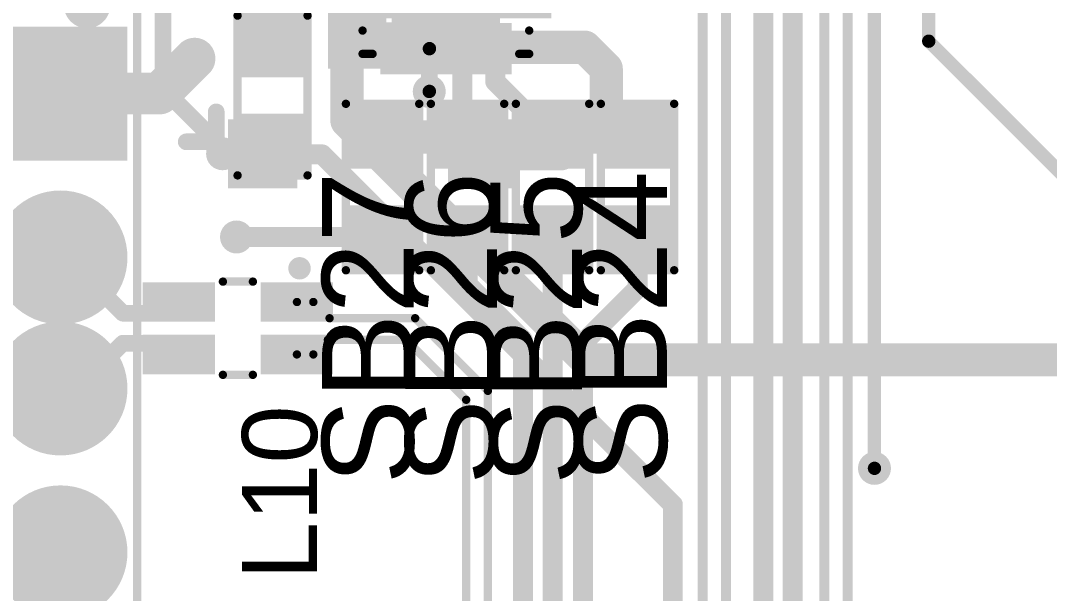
# Model space of a CAD drawing. Header units: millimetres. Extents: x -0.39 to 4.37, y -0.38 to 3.54.
# Drawn here: x 0.377 to 0.994, y 2.693 to 3.037 of the extents above; entities that cross this region are included whole.
import ezdxf

# ---------------------------------------------------------------- set-up
doc = ezdxf.new("R2010")
doc.units = ezdxf.units.MM
doc.header["$MEASUREMENT"] = 0
for name, color, linetype in [('BottomLayer', 5, 'Continuous'), ('BottomPaste', 16, 'Continuous'), ('BottomSolder', 6, 'Continuous'), ('MultiLayer', 9, 'Continuous'), ('PadHoleLayer', 156, 'Continuous'), ('TopLayer', 1, 'Continuous'), ('TopOverlay', 2, 'Continuous'), ('TopPaste', 8, 'Continuous'), ('TopSolder', 216, 'Continuous'), ('ViaHoleLayer', 16, 'Continuous')]:
    doc.layers.add(name, color=color, linetype=linetype)
doc.styles.add('Arial', font='', dxfattribs={"height": 0.2})
doc.styles.get('Arial').set_extended_font_data('Arial')

# ---------------------------------------------------------------- blocks, each defined once
blk = doc.blocks.new('14_MLP__2_5_2_5__83')
at = {"layer": 'TopLayer'}
for points in [[(-0.03543, 0.03642), (-0.03543, 0.05925), (-0.02362, 0.05925), (-0.02362, 0.03642)], [(-0.01575, 0.03642), (-0.01575, 0.05925), (-0.00394, 0.05925), (-0.00394, 0.03642)], [(0.00394, 0.03642), (0.00394, 0.05925), (0.01575, 0.05925), (0.01575, 0.03642)], [(0.02362, 0.03642), (0.02362, 0.05925), (0.03543, 0.05925), (0.03543, 0.03642)], [(-0.05925, 0.02559), (-0.03642, 0.02559), (-0.03642, 0.01378), (-0.05925, 0.01378)], [(0.02854, -0.02854), (-0.02854, -0.02854), (-0.02854, 0.02854), (0.02854, 0.02854)], [(0.03642, 0.02559), (0.05925, 0.02559), (0.05925, 0.01378), (0.03642, 0.01378)], [(-0.05925, 0.00591), (-0.03642, 0.00591), (-0.03642, -0.00591), (-0.05925, -0.00591)], [(0.03642, 0.00591), (0.05925, 0.00591), (0.05925, -0.00591), (0.03642, -0.00591)], [(-0.05925, -0.01378), (-0.03642, -0.01378), (-0.03642, -0.02559), (-0.05925, -0.02559)], [(0.03642, -0.01378), (0.05925, -0.01378), (0.05925, -0.02559), (0.03642, -0.02559)], [(-0.02362, -0.03642), (-0.02362, -0.05925), (-0.03543, -0.05925), (-0.03543, -0.03642)], [(-0.00394, -0.03642), (-0.00394, -0.05925), (-0.01575, -0.05925), (-0.01575, -0.03642)], [(0.01575, -0.03642), (0.01575, -0.05925), (0.00394, -0.05925), (0.00394, -0.03642)], [(0.03543, -0.03642), (0.03543, -0.05925), (0.02362, -0.05925), (0.02362, -0.03642)]]:
    blk.add_hatch(color=1, dxfattribs=at).paths.add_polyline_path(points)
at = {"layer": 'TopPaste'}
for points in [[(-0.03543, 0.03642), (-0.03543, 0.05925), (-0.02362, 0.05925), (-0.02362, 0.03642)], [(-0.01575, 0.03642), (-0.01575, 0.05925), (-0.00394, 0.05925), (-0.00394, 0.03642)], [(0.00394, 0.03642), (0.00394, 0.05925), (0.01575, 0.05925), (0.01575, 0.03642)], [(0.02362, 0.03642), (0.02362, 0.05925), (0.03543, 0.05925), (0.03543, 0.03642)], [(-0.05925, 0.02559), (-0.03642, 0.02559), (-0.03642, 0.01378), (-0.05925, 0.01378)], [(0.02854, -0.02854), (-0.02854, -0.02854), (-0.02854, 0.02854), (0.02854, 0.02854)], [(0.03642, 0.02559), (0.05925, 0.02559), (0.05925, 0.01378), (0.03642, 0.01378)], [(-0.05925, 0.00591), (-0.03642, 0.00591), (-0.03642, -0.00591), (-0.05925, -0.00591)], [(0.03642, 0.00591), (0.05925, 0.00591), (0.05925, -0.00591), (0.03642, -0.00591)], [(-0.05925, -0.01378), (-0.03642, -0.01378), (-0.03642, -0.02559), (-0.05925, -0.02559)], [(0.03642, -0.01378), (0.05925, -0.01378), (0.05925, -0.02559), (0.03642, -0.02559)], [(-0.02362, -0.03642), (-0.02362, -0.05925), (-0.03543, -0.05925), (-0.03543, -0.03642)], [(-0.00394, -0.03642), (-0.00394, -0.05925), (-0.01575, -0.05925), (-0.01575, -0.03642)], [(0.01575, -0.03642), (0.01575, -0.05925), (0.00394, -0.05925), (0.00394, -0.03642)], [(0.03543, -0.03642), (0.03543, -0.05925), (0.02362, -0.05925), (0.02362, -0.03642)]]:
    blk.add_hatch(color=8, dxfattribs=at).paths.add_polyline_path(points)
at = {"layer": 'TopSolder'}
for points in [[(-0.03943, 0.03242), (-0.03943, 0.06325), (-0.01962, 0.06325), (-0.01962, 0.03242)], [(-0.01975, 0.03242), (-0.01975, 0.06325), (0.00006, 0.06325), (0.00006, 0.03242)], [(-0.00006, 0.03242), (-0.00006, 0.06325), (0.01975, 0.06325), (0.01975, 0.03242)], [(0.01962, 0.03242), (0.01962, 0.06325), (0.03943, 0.06325), (0.03943, 0.03242)], [(0.03254, -0.03254), (-0.03254, -0.03254), (-0.03254, 0.03254), (0.03254, 0.03254)], [(-0.06325, 0.02959), (-0.03242, 0.02959), (-0.03242, 0.00978), (-0.06325, 0.00978)], [(0.03242, 0.02959), (0.06325, 0.02959), (0.06325, 0.00978), (0.03242, 0.00978)], [(-0.06325, 0.00991), (-0.03242, 0.00991), (-0.03242, -0.00991), (-0.06325, -0.00991)], [(0.03242, 0.00991), (0.06325, 0.00991), (0.06325, -0.00991), (0.03242, -0.00991)], [(-0.06325, -0.00978), (-0.03242, -0.00978), (-0.03242, -0.02959), (-0.06325, -0.02959)], [(0.03242, -0.00978), (0.06325, -0.00978), (0.06325, -0.02959), (0.03242, -0.02959)], [(-0.01962, -0.03242), (-0.01962, -0.06325), (-0.03943, -0.06325), (-0.03943, -0.03242)], [(0.00006, -0.03242), (0.00006, -0.06325), (-0.01975, -0.06325), (-0.01975, -0.03242)], [(0.01975, -0.03242), (0.01975, -0.06325), (-0.00006, -0.06325), (-0.00006, -0.03242)], [(0.03943, -0.03242), (0.03943, -0.06325), (0.01962, -0.06325), (0.01962, -0.03242)]]:
    blk.add_hatch(color=216, dxfattribs=at).paths.add_polyline_path(points)
at = {"layer": 'TopOverlay', "const_width": 0.005}
for points in [[(-0.05, 0.037), (-0.05, 0.051)], [(-0.05, 0.051), (-0.044, 0.051)], [(0.044, 0.051), (0.05, 0.051)], [(0.05, 0.037), (0.05, 0.051)], [(-0.05, -0.051), (-0.05, -0.037)], [(0.05, -0.051), (0.05, -0.037)], [(-0.05, -0.051), (-0.044, -0.051)], [(0.044, -0.051), (0.05, -0.051)]]:
    blk.add_lwpolyline(points, dxfattribs=at)
at = {"layer": 'TopOverlay'}
for points, const_width in [([(-0.05125, 0.051, 1), (-0.04875, 0.051, 1)], 0.0025), ([(-0.05125, 0.051, 1), (-0.04875, 0.051, 1)], 0.0025), ([(-0.04525, 0.051, 1), (-0.04275, 0.051, 1)], 0.0025), ([(0.04275, 0.051, 1), (0.04525, 0.051, 1)], 0.0025), ([(0.04875, 0.051, 1), (0.05125, 0.051, 1)], 0.0025), ([(0.04875, 0.051, 1), (0.05125, 0.051, 1)], 0.0025), ([(-0.05125, 0.037, 1), (-0.04875, 0.037, 1)], 0.0025), ([(0.04875, 0.037, 1), (0.05125, 0.037, 1)], 0.0025), ([(-0.066, 0.021, 1), (-0.068, 0.021, 1)], 0.01), ([(-0.0705, 0.021, 1), (-0.0655, 0.021, 1)], 0.005), ([(-0.0685, 0.021, 1), (-0.0635, 0.021, 1)], 0.005), ([(-0.05125, -0.037, 1), (-0.04875, -0.037, 1)], 0.0025), ([(0.04875, -0.037, 1), (0.05125, -0.037, 1)], 0.0025), ([(-0.05125, -0.051, 1), (-0.04875, -0.051, 1)], 0.0025), ([(-0.05125, -0.051, 1), (-0.04875, -0.051, 1)], 0.0025), ([(-0.04525, -0.051, 1), (-0.04275, -0.051, 1)], 0.0025), ([(0.04275, -0.051, 1), (0.04525, -0.051, 1)], 0.0025), ([(0.04875, -0.051, 1), (0.05125, -0.051, 1)], 0.0025), ([(0.04875, -0.051, 1), (0.05125, -0.051, 1)], 0.0025)]:
    blk.add_lwpolyline(points, format="xyb", close=True, dxfattribs=dict(at, const_width=const_width))
blk = doc.blocks.new('S______B______103')
at = {"layer": 'TopLayer'}
for points in [[(-0.045, -0.0175), (-0.045, 0.0175), (-0.015, 0.0175), (-0.015, -0.0175)], [(0.015, -0.0175), (0.015, 0.0175), (0.045, 0.0175), (0.045, -0.0175)]]:
    blk.add_hatch(color=1, dxfattribs=at).paths.add_polyline_path(points)
at = {"layer": 'TopPaste'}
for points in [[(-0.045, -0.0175), (-0.045, 0.0175), (-0.015, 0.0175), (-0.015, -0.0175)], [(0.015, -0.0175), (0.015, 0.0175), (0.045, 0.0175), (0.045, -0.0175)]]:
    blk.add_hatch(color=8, dxfattribs=at).paths.add_polyline_path(points)
at = {"layer": 'TopSolder'}
for points in [[(-0.049, -0.0215), (-0.049, 0.0215), (-0.011, 0.0215), (-0.011, -0.0215)], [(0.011, -0.0215), (0.011, 0.0215), (0.049, 0.0215), (0.049, -0.0215)]]:
    blk.add_hatch(color=216, dxfattribs=at).paths.add_polyline_path(points)
at = {"layer": 'TopOverlay', "const_width": 0.005}
for points in [[(-0.05, -0.022), (-0.05, 0.022)], [(0.05, 0.022), (-0.05, 0.022)], [(0.05, -0.022), (0.05, 0.022)], [(0.05, -0.022), (-0.05, -0.022)]]:
    blk.add_lwpolyline(points, dxfattribs=at)
at = {"layer": 'TopOverlay', "const_width": 0.0025}
for points in [[(-0.05125, 0.022, 1), (-0.04875, 0.022, 1)], [(-0.05125, 0.022, 1), (-0.04875, 0.022, 1)], [(0.04875, 0.022, 1), (0.05125, 0.022, 1)], [(0.04875, 0.022, 1), (0.05125, 0.022, 1)], [(-0.05125, -0.022, 1), (-0.04875, -0.022, 1)], [(-0.05125, -0.022, 1), (-0.04875, -0.022, 1)], [(0.04875, -0.022, 1), (0.05125, -0.022, 1)], [(0.04875, -0.022, 1), (0.05125, -0.022, 1)]]:
    blk.add_lwpolyline(points, format="xyb", close=True, dxfattribs=at)
blk = doc.blocks.new('S______B______104')
at = {"layer": 'TopLayer'}
for points in [[(-0.045, -0.0175), (-0.045, 0.0175), (-0.015, 0.0175), (-0.015, -0.0175)], [(0.015, -0.0175), (0.015, 0.0175), (0.045, 0.0175), (0.045, -0.0175)]]:
    blk.add_hatch(color=1, dxfattribs=at).paths.add_polyline_path(points)
at = {"layer": 'TopPaste'}
for points in [[(-0.045, -0.0175), (-0.045, 0.0175), (-0.015, 0.0175), (-0.015, -0.0175)], [(0.015, -0.0175), (0.015, 0.0175), (0.045, 0.0175), (0.045, -0.0175)]]:
    blk.add_hatch(color=8, dxfattribs=at).paths.add_polyline_path(points)
at = {"layer": 'TopSolder'}
for points in [[(-0.049, -0.0215), (-0.049, 0.0215), (-0.011, 0.0215), (-0.011, -0.0215)], [(0.011, -0.0215), (0.011, 0.0215), (0.049, 0.0215), (0.049, -0.0215)]]:
    blk.add_hatch(color=216, dxfattribs=at).paths.add_polyline_path(points)
at = {"layer": 'TopOverlay', "const_width": 0.005}
for points in [[(-0.05, -0.022), (-0.05, 0.022)], [(0.05, 0.022), (-0.05, 0.022)], [(0.05, -0.022), (0.05, 0.022)], [(0.05, -0.022), (-0.05, -0.022)]]:
    blk.add_lwpolyline(points, dxfattribs=at)
at = {"layer": 'TopOverlay', "const_width": 0.0025}
for points in [[(-0.05125, 0.022, 1), (-0.04875, 0.022, 1)], [(-0.05125, 0.022, 1), (-0.04875, 0.022, 1)], [(0.04875, 0.022, 1), (0.05125, 0.022, 1)], [(0.04875, 0.022, 1), (0.05125, 0.022, 1)], [(-0.05125, -0.022, 1), (-0.04875, -0.022, 1)], [(-0.05125, -0.022, 1), (-0.04875, -0.022, 1)], [(0.04875, -0.022, 1), (0.05125, -0.022, 1)], [(0.04875, -0.022, 1), (0.05125, -0.022, 1)]]:
    blk.add_lwpolyline(points, format="xyb", close=True, dxfattribs=at)
blk = doc.blocks.new('S______B______105')
at = {"layer": 'TopLayer'}
for points in [[(-0.045, -0.0175), (-0.045, 0.0175), (-0.015, 0.0175), (-0.015, -0.0175)], [(0.015, -0.0175), (0.015, 0.0175), (0.045, 0.0175), (0.045, -0.0175)]]:
    blk.add_hatch(color=1, dxfattribs=at).paths.add_polyline_path(points)
at = {"layer": 'TopPaste'}
for points in [[(-0.045, -0.0175), (-0.045, 0.0175), (-0.015, 0.0175), (-0.015, -0.0175)], [(0.015, -0.0175), (0.015, 0.0175), (0.045, 0.0175), (0.045, -0.0175)]]:
    blk.add_hatch(color=8, dxfattribs=at).paths.add_polyline_path(points)
at = {"layer": 'TopSolder'}
for points in [[(-0.049, -0.0215), (-0.049, 0.0215), (-0.011, 0.0215), (-0.011, -0.0215)], [(0.011, -0.0215), (0.011, 0.0215), (0.049, 0.0215), (0.049, -0.0215)]]:
    blk.add_hatch(color=216, dxfattribs=at).paths.add_polyline_path(points)
at = {"layer": 'TopOverlay', "const_width": 0.005}
for points in [[(-0.05, -0.022), (-0.05, 0.022)], [(0.05, 0.022), (-0.05, 0.022)], [(0.05, -0.022), (0.05, 0.022)], [(0.05, -0.022), (-0.05, -0.022)]]:
    blk.add_lwpolyline(points, dxfattribs=at)
at = {"layer": 'TopOverlay', "const_width": 0.0025}
for points in [[(-0.05125, 0.022, 1), (-0.04875, 0.022, 1)], [(-0.05125, 0.022, 1), (-0.04875, 0.022, 1)], [(0.04875, 0.022, 1), (0.05125, 0.022, 1)], [(0.04875, 0.022, 1), (0.05125, 0.022, 1)], [(-0.05125, -0.022, 1), (-0.04875, -0.022, 1)], [(-0.05125, -0.022, 1), (-0.04875, -0.022, 1)], [(0.04875, -0.022, 1), (0.05125, -0.022, 1)], [(0.04875, -0.022, 1), (0.05125, -0.022, 1)]]:
    blk.add_lwpolyline(points, format="xyb", close=True, dxfattribs=at)
blk = doc.blocks.new('RES0603_120')
at = {"layer": 'TopLayer'}
for points in [[(-0.015, 0.0175), (-0.015, -0.0175), (-0.045, -0.0175), (-0.045, 0.0175)], [(0.045, 0.0175), (0.045, -0.0175), (0.015, -0.0175), (0.015, 0.0175)]]:
    blk.add_hatch(color=1, dxfattribs=at).paths.add_polyline_path(points)
at = {"layer": 'TopPaste'}
for points in [[(-0.015, 0.0175), (-0.015, -0.0175), (-0.045, -0.0175), (-0.045, 0.0175)], [(0.045, 0.0175), (0.045, -0.0175), (0.015, -0.0175), (0.015, 0.0175)]]:
    blk.add_hatch(color=8, dxfattribs=at).paths.add_polyline_path(points)
at = {"layer": 'TopSolder'}
for points in [[(-0.011, 0.0215), (-0.011, -0.0215), (-0.049, -0.0215), (-0.049, 0.0215)], [(0.049, 0.0215), (0.049, -0.0215), (0.011, -0.0215), (0.011, 0.0215)]]:
    blk.add_hatch(color=216, dxfattribs=at).paths.add_polyline_path(points)
at = {"layer": 'TopOverlay', "const_width": 0.005}
for points in [[(-0.048, -0.021), (-0.048, 0.021)], [(0.048, 0.021), (-0.048, 0.021)], [(0.048, -0.021), (0.048, 0.021)], [(0.048, -0.021), (-0.048, -0.021)]]:
    blk.add_lwpolyline(points, dxfattribs=at)
at = {"layer": 'TopOverlay', "const_width": 0.0025}
for points in [[(-0.04925, 0.021, 1), (-0.04675, 0.021, 1)], [(-0.04925, 0.021, 1), (-0.04675, 0.021, 1)], [(0.04675, 0.021, 1), (0.04925, 0.021, 1)], [(0.04675, 0.021, 1), (0.04925, 0.021, 1)], [(-0.04925, -0.021, 1), (-0.04675, -0.021, 1)], [(-0.04925, -0.021, 1), (-0.04675, -0.021, 1)], [(0.04675, -0.021, 1), (0.04925, -0.021, 1)], [(0.04675, -0.021, 1), (0.04925, -0.021, 1)]]:
    blk.add_lwpolyline(points, format="xyb", close=True, dxfattribs=at)
blk = doc.blocks.new('SOD_123_B_247')
at = {"layer": 'BottomLayer'}
for points in [[(-0.08268, 0.01673), (-0.04921, 0.01673), (-0.04921, -0.01673), (-0.08268, -0.01673)], [(0.04921, 0.01673), (0.08268, 0.01673), (0.08268, -0.01673), (0.04921, -0.01673)]]:
    blk.add_hatch(color=5, dxfattribs=at).paths.add_polyline_path(points)
at = {"layer": 'BottomPaste'}
for points in [[(-0.08268, 0.01673), (-0.04921, 0.01673), (-0.04921, -0.01673), (-0.08268, -0.01673)], [(0.04921, 0.01673), (0.08268, 0.01673), (0.08268, -0.01673), (0.04921, -0.01673)]]:
    blk.add_hatch(color=16, dxfattribs=at).paths.add_polyline_path(points)
at = {"layer": 'BottomSolder'}
for points in [[(-0.08668, 0.02073), (-0.04521, 0.02073), (-0.04521, -0.02073), (-0.08668, -0.02073)], [(0.04521, 0.02073), (0.08668, 0.02073), (0.08668, -0.02073), (0.04521, -0.02073)]]:
    blk.add_hatch(color=6, dxfattribs=at).paths.add_polyline_path(points)
blk = doc.blocks.new('61400416021_322')
at = {"layer": 'BottomLayer'}
blk.add_hatch(color=5, dxfattribs=at).paths.add_polyline_path([(-0.17402, 0.03622), (-0.10157, 0.03622), (-0.10157, -0.03622), (-0.17402, -0.03622)])
h = blk.add_hatch(color=5, dxfattribs=at)
edge = h.paths.add_edge_path()
edge.add_arc((-0.03937, 0), 0.03622, 0, 360)
h = blk.add_hatch(color=5, dxfattribs=at)
edge = h.paths.add_edge_path()
edge.add_arc((0.03937, 0), 0.03622, 0, 360)
h = blk.add_hatch(color=5, dxfattribs=at)
edge = h.paths.add_edge_path()
edge.add_arc((0.1378, 0), 0.03622, 0, 360)
h = blk.add_hatch(color=5, dxfattribs=at)
edge = h.paths.add_edge_path()
edge.add_arc((-0.25866, -0.10669), 0.09055, 0, 360)
h = blk.add_hatch(color=5, dxfattribs=at)
edge = h.paths.add_edge_path()
edge.add_arc((0.25866, -0.10669), 0.09055, 0, 360)
at = {"layer": 'BottomSolder'}
blk.add_hatch(color=6, dxfattribs=at).paths.add_polyline_path([(-0.17802, 0.04022), (-0.09757, 0.04022), (-0.09757, -0.04022), (-0.17802, -0.04022)])
h = blk.add_hatch(color=6, dxfattribs=at)
edge = h.paths.add_edge_path()
edge.add_arc((-0.03937, 0), 0.04022, 0, 360)
h = blk.add_hatch(color=6, dxfattribs=at)
edge = h.paths.add_edge_path()
edge.add_arc((0.03937, 0), 0.04022, 0, 360)
h = blk.add_hatch(color=6, dxfattribs=at)
edge = h.paths.add_edge_path()
edge.add_arc((0.1378, 0), 0.04022, 0, 360)
h = blk.add_hatch(color=6, dxfattribs=at)
edge = h.paths.add_edge_path()
edge.add_arc((-0.25866, -0.10669), 0.09455, 0, 360)
h = blk.add_hatch(color=6, dxfattribs=at)
edge = h.paths.add_edge_path()
edge.add_arc((0.25866, -0.10669), 0.09455, 0, 360)
at = {"layer": 'MultiLayer'}
blk.add_hatch(color=9, dxfattribs=at).paths.add_polyline_path([(-0.17402, 0.03622), (-0.10157, 0.03622), (-0.10157, -0.03622), (-0.17402, -0.03622)])
h = blk.add_hatch(color=9, dxfattribs=at)
edge = h.paths.add_edge_path()
edge.add_arc((-0.03937, 0), 0.03622, 0, 360)
h = blk.add_hatch(color=9, dxfattribs=at)
edge = h.paths.add_edge_path()
edge.add_arc((0.03937, 0), 0.03622, 0, 360)
h = blk.add_hatch(color=9, dxfattribs=at)
edge = h.paths.add_edge_path()
edge.add_arc((0.1378, 0), 0.03622, 0, 360)
h = blk.add_hatch(color=9, dxfattribs=at)
edge = h.paths.add_edge_path()
edge.add_arc((-0.25866, -0.10669), 0.09055, 0, 360)
h = blk.add_hatch(color=9, dxfattribs=at)
edge = h.paths.add_edge_path()
edge.add_arc((0.25866, -0.10669), 0.09055, 0, 360)
at = {"layer": 'PadHoleLayer'}
h = blk.add_hatch(color=156, dxfattribs=at)
edge = h.paths.add_edge_path()
edge.add_arc((-0.1378, 0), 0.01811, 0, 360)
h = blk.add_hatch(color=156, dxfattribs=at)
edge = h.paths.add_edge_path()
edge.add_arc((-0.03937, 0), 0.01811, 0, 360)
h = blk.add_hatch(color=156, dxfattribs=at)
edge = h.paths.add_edge_path()
edge.add_arc((0.03937, 0), 0.01811, 0, 360)
h = blk.add_hatch(color=156, dxfattribs=at)
edge = h.paths.add_edge_path()
edge.add_arc((0.1378, 0), 0.01811, 0, 360)
h = blk.add_hatch(color=156, dxfattribs=at)
edge = h.paths.add_edge_path()
edge.add_arc((-0.25866, -0.10669), 0.04528, 0, 360)
h = blk.add_hatch(color=156, dxfattribs=at)
edge = h.paths.add_edge_path()
edge.add_arc((0.25866, -0.10669), 0.04528, 0, 360)
at = {"layer": 'TopLayer'}
blk.add_hatch(color=1, dxfattribs=at).paths.add_polyline_path([(-0.17402, 0.03622), (-0.10157, 0.03622), (-0.10157, -0.03622), (-0.17402, -0.03622)])
h = blk.add_hatch(color=1, dxfattribs=at)
edge = h.paths.add_edge_path()
edge.add_arc((-0.03937, 0), 0.03622, 0, 360)
h = blk.add_hatch(color=1, dxfattribs=at)
edge = h.paths.add_edge_path()
edge.add_arc((0.03937, 0), 0.03622, 0, 360)
h = blk.add_hatch(color=1, dxfattribs=at)
edge = h.paths.add_edge_path()
edge.add_arc((0.1378, 0), 0.03622, 0, 360)
h = blk.add_hatch(color=1, dxfattribs=at)
edge = h.paths.add_edge_path()
edge.add_arc((-0.25866, -0.10669), 0.09055, 0, 360)
h = blk.add_hatch(color=1, dxfattribs=at)
edge = h.paths.add_edge_path()
edge.add_arc((0.25866, -0.10669), 0.09055, 0, 360)
at = {"layer": 'TopOverlay'}
for points in [[(-0.16192, -0.48475), (-0.13892, -0.48475), (-0.13892, -0.476), (-0.16192, -0.476)], [(-0.15601, -0.48954), (-0.14401, -0.48954), (-0.14401, -0.48304), (-0.15601, -0.48304)]]:
    blk.add_hatch(color=2, dxfattribs=at).paths.add_polyline_path(points)
at = {"layer": 'TopSolder'}
blk.add_hatch(color=216, dxfattribs=at).paths.add_polyline_path([(-0.17802, 0.04022), (-0.09757, 0.04022), (-0.09757, -0.04022), (-0.17802, -0.04022)])
h = blk.add_hatch(color=216, dxfattribs=at)
edge = h.paths.add_edge_path()
edge.add_arc((-0.03937, 0), 0.04022, 0, 360)
h = blk.add_hatch(color=216, dxfattribs=at)
edge = h.paths.add_edge_path()
edge.add_arc((0.03937, 0), 0.04022, 0, 360)
h = blk.add_hatch(color=216, dxfattribs=at)
edge = h.paths.add_edge_path()
edge.add_arc((0.1378, 0), 0.04022, 0, 360)
h = blk.add_hatch(color=216, dxfattribs=at)
edge = h.paths.add_edge_path()
edge.add_arc((-0.25866, -0.10669), 0.09455, 0, 360)
h = blk.add_hatch(color=216, dxfattribs=at)
edge = h.paths.add_edge_path()
edge.add_arc((0.25866, -0.10669), 0.09455, 0, 360)
at = {"layer": 'TopOverlay', "const_width": 0.005}
for points in [[(0.257, 0.046), (-0.262, 0.046)], [(-0.262, -0.009), (-0.262, 0.046)], [(0.259, -0.009), (0.259, 0.046)], [(-0.259, -0.486), (-0.259, -0.203)], [(0.259, -0.486), (0.259, -0.203)], [(-0.15, -0.476), (-0.15, -0.429)], [(-0.1505, -0.4935), (-0.168, -0.476)], [(-0.15, -0.476), (-0.168, -0.476)], [(-0.1505, -0.4935), (-0.133, -0.476)], [(-0.133, -0.476), (-0.149, -0.476)], [(0.278, -0.508), (-0.278, -0.508)]]:
    blk.add_lwpolyline(points, dxfattribs=at)
at = {"layer": 'TopOverlay'}
for points, const_width in [([(-0.26325, 0.046, 1), (-0.26075, 0.046, 1)], 0.0025), ([(-0.26325, 0.046, 1), (-0.26075, 0.046, 1)], 0.0025), ([(0.25575, 0.046, 1), (0.25825, 0.046, 1)], 0.0025), ([(0.25775, 0.046, 1), (0.26025, 0.046, 1)], 0.0025), ([(-0.18206, 0.016, 1), (-0.19994, 0.016, 1)], 0.01), ([(-0.20244, 0.016, 1), (-0.19744, 0.016, 1)], 0.005), ([(-0.18456, 0.016, 1), (-0.17956, 0.016, 1)], 0.005), ([(-0.26325, -0.009, 1), (-0.26075, -0.009, 1)], 0.0025), ([(0.25775, -0.009, 1), (0.26025, -0.009, 1)], 0.0025), ([(-0.26025, -0.203, 1), (-0.25775, -0.203, 1)], 0.0025), ([(0.25775, -0.203, 1), (0.26025, -0.203, 1)], 0.0025), ([(-0.15125, -0.429, 1), (-0.14875, -0.429, 1)], 0.0025), ([(-0.16925, -0.476, 1), (-0.16675, -0.476, 1)], 0.0025), ([(-0.16925, -0.476, 1), (-0.16675, -0.476, 1)], 0.0025), ([(-0.15125, -0.476, 1), (-0.14875, -0.476, 1)], 0.0025), ([(-0.15125, -0.476, 1), (-0.14875, -0.476, 1)], 0.0025), ([(-0.15025, -0.476, 1), (-0.14775, -0.476, 1)], 0.0025), ([(-0.13425, -0.476, 1), (-0.13175, -0.476, 1)], 0.0025), ([(-0.13425, -0.476, 1), (-0.13175, -0.476, 1)], 0.0025), ([(-0.26025, -0.486, 1), (-0.25775, -0.486, 1)], 0.0025), ([(-0.26025, -0.486, 1), (-0.25775, -0.486, 1)], 0.0025), ([(0.25775, -0.486, 1), (0.26025, -0.486, 1)], 0.0025), ([(0.25775, -0.486, 1), (0.26025, -0.486, 1)], 0.0025), ([(-0.15175, -0.4935, 1), (-0.14925, -0.4935, 1)], 0.0025), ([(-0.15175, -0.4935, 1), (-0.14925, -0.4935, 1)], 0.0025), ([(-0.27925, -0.508, 1), (-0.27675, -0.508, 1)], 0.0025), ([(-0.27925, -0.508, 1), (-0.27675, -0.508, 1)], 0.0025), ([(0.27675, -0.508, 1), (0.27925, -0.508, 1)], 0.0025), ([(0.27675, -0.508, 1), (0.27925, -0.508, 1)], 0.0025)]:
    blk.add_lwpolyline(points, format="xyb", close=True, dxfattribs=dict(at, const_width=const_width))
at = {"layer": 'TopOverlay', "const_width": 0.005}
for points in [[(-0.259, -0.486, -0.414215), (-0.278, -0.508)], [(0.278, -0.508, -0.414215), (0.259, -0.486)]]:
    blk.add_lwpolyline(points, format="xyb", dxfattribs=at)
at = {"layer": 'TopOverlay'}
blk.add_text('Board Edge ', height=0.0314961, dxfattribs=at).set_placement((-0.163, -0.4135))
blk = doc.blocks.new('S______B______377')
at = {"layer": 'TopLayer'}
for points in [[(-0.045, -0.0175), (-0.045, 0.0175), (-0.015, 0.0175), (-0.015, -0.0175)], [(0.015, -0.0175), (0.015, 0.0175), (0.045, 0.0175), (0.045, -0.0175)]]:
    blk.add_hatch(color=1, dxfattribs=at).paths.add_polyline_path(points)
at = {"layer": 'TopPaste'}
for points in [[(-0.045, -0.0175), (-0.045, 0.0175), (-0.015, 0.0175), (-0.015, -0.0175)], [(0.015, -0.0175), (0.015, 0.0175), (0.045, 0.0175), (0.045, -0.0175)]]:
    blk.add_hatch(color=8, dxfattribs=at).paths.add_polyline_path(points)
at = {"layer": 'TopSolder'}
for points in [[(-0.049, -0.0215), (-0.049, 0.0215), (-0.011, 0.0215), (-0.011, -0.0215)], [(0.011, -0.0215), (0.011, 0.0215), (0.049, 0.0215), (0.049, -0.0215)]]:
    blk.add_hatch(color=216, dxfattribs=at).paths.add_polyline_path(points)
at = {"layer": 'TopOverlay', "const_width": 0.005}
for points in [[(-0.05, -0.022), (-0.05, 0.022)], [(0.05, 0.022), (-0.05, 0.022)], [(0.05, -0.022), (0.05, 0.022)], [(0.05, -0.022), (-0.05, -0.022)]]:
    blk.add_lwpolyline(points, dxfattribs=at)
at = {"layer": 'TopOverlay', "const_width": 0.0025}
for points in [[(-0.05125, 0.022, 1), (-0.04875, 0.022, 1)], [(-0.05125, 0.022, 1), (-0.04875, 0.022, 1)], [(0.04875, 0.022, 1), (0.05125, 0.022, 1)], [(0.04875, 0.022, 1), (0.05125, 0.022, 1)], [(-0.05125, -0.022, 1), (-0.04875, -0.022, 1)], [(-0.05125, -0.022, 1), (-0.04875, -0.022, 1)], [(0.04875, -0.022, 1), (0.05125, -0.022, 1)], [(0.04875, -0.022, 1), (0.05125, -0.022, 1)]]:
    blk.add_lwpolyline(points, format="xyb", close=True, dxfattribs=at)
blk = doc.blocks.new('SDCW2012_2_900TF_420')
at = {"layer": 'TopLayer'}
for points in [[(-0.05315, 0.02362), (-0.01772, 0.02362), (-0.01772, 0.00787), (-0.05315, 0.00787)], [(0.01772, 0.02362), (0.05315, 0.02362), (0.05315, 0.00787), (0.01772, 0.00787)], [(-0.05315, -0.00787), (-0.01772, -0.00787), (-0.01772, -0.02362), (-0.05315, -0.02362)], [(0.01772, -0.00787), (0.05315, -0.00787), (0.05315, -0.02362), (0.01772, -0.02362)]]:
    blk.add_hatch(color=1, dxfattribs=at).paths.add_polyline_path(points)
at = {"layer": 'TopPaste'}
for points in [[(-0.05315, 0.02362), (-0.01772, 0.02362), (-0.01772, 0.00787), (-0.05315, 0.00787)], [(0.01772, 0.02362), (0.05315, 0.02362), (0.05315, 0.00787), (0.01772, 0.00787)], [(-0.05315, -0.00787), (-0.01772, -0.00787), (-0.01772, -0.02362), (-0.05315, -0.02362)], [(0.01772, -0.00787), (0.05315, -0.00787), (0.05315, -0.02362), (0.01772, -0.02362)]]:
    blk.add_hatch(color=8, dxfattribs=at).paths.add_polyline_path(points)
at = {"layer": 'TopSolder'}
for points in [[(-0.05715, 0.02762), (-0.01372, 0.02762), (-0.01372, 0.00387), (-0.05715, 0.00387)], [(0.01372, 0.02762), (0.05715, 0.02762), (0.05715, 0.00387), (0.01372, 0.00387)], [(-0.05715, -0.00387), (-0.01372, -0.00387), (-0.01372, -0.02762), (-0.05715, -0.02762)], [(0.01372, -0.00387), (0.05715, -0.00387), (0.05715, -0.02762), (0.01372, -0.02762)]]:
    blk.add_hatch(color=216, dxfattribs=at).paths.add_polyline_path(points)
at = {"layer": 'TopOverlay', "const_width": 0.005}
for points in [[(0.009, 0.028), (-0.009, 0.028)], [(0.009, -0.028), (-0.009, -0.028)]]:
    blk.add_lwpolyline(points, dxfattribs=at)
at = {"layer": 'TopOverlay'}
for points, const_width in [([(-0.01025, 0.028, 1), (-0.00775, 0.028, 1)], 0.0025), ([(0.00775, 0.028, 1), (0.01025, 0.028, 1)], 0.0025), ([(-0.03527, -0.036, 1), (-0.03873, -0.036, 1)], 0.01), ([(-0.01025, -0.028, 1), (-0.00775, -0.028, 1)], 0.0025), ([(0.00775, -0.028, 1), (0.01025, -0.028, 1)], 0.0025), ([(-0.04123, -0.036, 1), (-0.03623, -0.036, 1)], 0.005), ([(-0.03777, -0.036, 1), (-0.03277, -0.036, 1)], 0.005)]:
    blk.add_lwpolyline(points, format="xyb", close=True, dxfattribs=dict(at, const_width=const_width))
blk = doc.blocks.new('C__0402_B_429')
at = {"layer": 'BottomLayer'}
for points in [[(-0.0095, 0.0125), (-0.0095, -0.0125), (-0.0275, -0.0125), (-0.0275, 0.0125)], [(0.0275, 0.0125), (0.0275, -0.0125), (0.0095, -0.0125), (0.0095, 0.0125)]]:
    blk.add_hatch(color=5, dxfattribs=at).paths.add_polyline_path(points)
at = {"layer": 'BottomPaste'}
for points in [[(-0.0095, 0.0125), (-0.0095, -0.0125), (-0.0275, -0.0125), (-0.0275, 0.0125)], [(0.0275, 0.0125), (0.0275, -0.0125), (0.0095, -0.0125), (0.0095, 0.0125)]]:
    blk.add_hatch(color=16, dxfattribs=at).paths.add_polyline_path(points)
at = {"layer": 'BottomSolder'}
for points in [[(-0.00714, 0.01486), (-0.00714, -0.01486), (-0.02986, -0.01486), (-0.02986, 0.01486)], [(0.02986, 0.01486), (0.02986, -0.01486), (0.00714, -0.01486), (0.00714, 0.01486)]]:
    blk.add_hatch(color=6, dxfattribs=at).paths.add_polyline_path(points)

msp = doc.modelspace()

# ---------------------------------------------------------------- hatches: boundary and pattern name
at = {"layer": 'BottomLayer'}
h = msp.add_hatch(color=5, dxfattribs=at)
edge = h.paths.add_edge_path()
edge.add_arc((0.5725, 3.021), 0.00591, 0, 360)
h = msp.add_hatch(color=5, dxfattribs=at)
edge = h.paths.add_edge_path()
edge.add_arc((0.481, 3.014), 0.00591, 0, 360)
h = msp.add_hatch(color=5, dxfattribs=at)
edge = h.paths.add_edge_path()
edge.add_arc((0.728, 3.008), 0.00591, 0, 360)
h = msp.add_hatch(color=5, dxfattribs=at)
edge = h.paths.add_edge_path()
edge.add_arc((0.62183, 2.99422), 0.00591, 0, 360)
h = msp.add_hatch(color=5, dxfattribs=at)
edge = h.paths.add_edge_path()
edge.add_arc((0.49782, 2.95682), 0.00591, 0, 360)
h = msp.add_hatch(color=5, dxfattribs=at)
edge = h.paths.add_edge_path()
edge.add_arc((0.50618, 2.90682), 0.00591, 0, 360)
h = msp.add_hatch(color=5, dxfattribs=at)
edge = h.paths.add_edge_path()
edge.add_arc((0.889, 2.76782), 0.00591, 0, 360)
at = {"layer": 'BottomSolder'}
h = msp.add_hatch(color=6, dxfattribs=at)
edge = h.paths.add_edge_path()
edge.add_arc((0.5725, 3.021), 0.00991, 0, 360)
h = msp.add_hatch(color=6, dxfattribs=at)
edge = h.paths.add_edge_path()
edge.add_arc((0.481, 3.014), 0.00991, 0, 360)
h = msp.add_hatch(color=6, dxfattribs=at)
edge = h.paths.add_edge_path()
edge.add_arc((0.728, 3.008), 0.00991, 0, 360)
h = msp.add_hatch(color=6, dxfattribs=at)
edge = h.paths.add_edge_path()
edge.add_arc((0.62183, 2.99422), 0.00991, 0, 360)
h = msp.add_hatch(color=6, dxfattribs=at)
edge = h.paths.add_edge_path()
edge.add_arc((0.49782, 2.95682), 0.00991, 0, 360)
h = msp.add_hatch(color=6, dxfattribs=at)
edge = h.paths.add_edge_path()
edge.add_arc((0.50618, 2.90682), 0.00991, 0, 360)
h = msp.add_hatch(color=6, dxfattribs=at)
edge = h.paths.add_edge_path()
edge.add_arc((0.889, 2.76782), 0.00991, 0, 360)
at = {"layer": 'TopLayer'}
for points in [[(0.561, 3.009), (0.596, 3.009), (0.596, 3.054), (0.561, 3.054)], [(0.561, 3.008), (0.608, 3.008), (0.608, 3.032), (0.561, 3.032)]]:
    msp.add_hatch(color=1, dxfattribs=at).paths.add_polyline_path(points)
h = msp.add_hatch(color=1, dxfattribs=at)
edge = h.paths.add_edge_path()
edge.add_arc((0.5725, 3.021), 0.00591, 0, 360)
h = msp.add_hatch(color=1, dxfattribs=at)
edge = h.paths.add_edge_path()
edge.add_arc((0.481, 3.014), 0.00591, 0, 360)
h = msp.add_hatch(color=1, dxfattribs=at)
edge = h.paths.add_edge_path()
edge.add_arc((0.728, 3.008), 0.00591, 0, 360)
h = msp.add_hatch(color=1, dxfattribs=at)
edge = h.paths.add_edge_path()
edge.add_arc((0.62183, 2.99422), 0.00591, 0, 360)
h = msp.add_hatch(color=1, dxfattribs=at)
edge = h.paths.add_edge_path()
edge.add_arc((0.49782, 2.95682), 0.00591, 0, 360)
h = msp.add_hatch(color=1, dxfattribs=at)
edge = h.paths.add_edge_path()
edge.add_arc((0.50618, 2.90682), 0.00591, 0, 360)
h = msp.add_hatch(color=1, dxfattribs=at)
edge = h.paths.add_edge_path()
edge.add_arc((0.889, 2.76782), 0.00591, 0, 360)
at = {"layer": 'TopSolder'}
h = msp.add_hatch(color=216, dxfattribs=at)
edge = h.paths.add_edge_path()
edge.add_arc((0.5725, 3.021), 0.00991, 0, 360)
h = msp.add_hatch(color=216, dxfattribs=at)
edge = h.paths.add_edge_path()
edge.add_arc((0.481, 3.014), 0.00991, 0, 360)
h = msp.add_hatch(color=216, dxfattribs=at)
edge = h.paths.add_edge_path()
edge.add_arc((0.728, 3.008), 0.00991, 0, 360)
h = msp.add_hatch(color=216, dxfattribs=at)
edge = h.paths.add_edge_path()
edge.add_arc((0.62183, 2.99422), 0.00991, 0, 360)
h = msp.add_hatch(color=216, dxfattribs=at)
edge = h.paths.add_edge_path()
edge.add_arc((0.49782, 2.95682), 0.00991, 0, 360)
h = msp.add_hatch(color=216, dxfattribs=at)
edge = h.paths.add_edge_path()
edge.add_arc((0.50618, 2.90682), 0.00991, 0, 360)
h = msp.add_hatch(color=216, dxfattribs=at)
edge = h.paths.add_edge_path()
edge.add_arc((0.889, 2.76782), 0.00991, 0, 360)
at = {"layer": 'ViaHoleLayer'}
h = msp.add_hatch(color=16, dxfattribs=at)
edge = h.paths.add_edge_path()
edge.add_arc((0.5725, 3.021), 0.00394, 0, 360)
h = msp.add_hatch(color=16, dxfattribs=at)
edge = h.paths.add_edge_path()
edge.add_arc((0.481, 3.014), 0.00394, 0, 360)
h = msp.add_hatch(color=16, dxfattribs=at)
edge = h.paths.add_edge_path()
edge.add_arc((0.728, 3.008), 0.00394, 0, 360)
h = msp.add_hatch(color=16, dxfattribs=at)
edge = h.paths.add_edge_path()
edge.add_arc((0.62183, 2.99422), 0.00394, 0, 360)
h = msp.add_hatch(color=16, dxfattribs=at)
edge = h.paths.add_edge_path()
edge.add_arc((0.49782, 2.95682), 0.00394, 0, 360)
h = msp.add_hatch(color=16, dxfattribs=at)
edge = h.paths.add_edge_path()
edge.add_arc((0.50618, 2.90682), 0.00394, 0, 360)
h = msp.add_hatch(color=16, dxfattribs=at)
edge = h.paths.add_edge_path()
edge.add_arc((0.889, 2.76782), 0.00394, 0, 360)

# ---------------------------------------------------------------- linework, layer by layer
at = {"layer": 'BottomLayer'}
for points, const_width in [([(0.92156, 3.02444), (0.92156, 3.15944)], 0.008), ([(0.5725, 2.9765), (0.5725, 3.021)], 0.02), ([(0.5725, 3.021), (0.60064, 3.021)], 0.02), ([(0.649, 3.02082), (0.71518, 3.02082)], 0.02), ([(0.71518, 3.02082), (0.728, 3.008)], 0.02), ([(0.92156, 3.02444), (1.044, 2.902)], 0.008), ([(0.728, 2.984), (0.728, 3.008)], 0.02), ([(0.70082, 2.95682), (0.728, 2.984)], 0.02), ([(0.5725, 2.9765), (0.716, 2.833)], 0.02), ([(0.65377, 2.95682), (0.70082, 2.95682)], 0.02), ([(0.49782, 2.95682), (0.52188, 2.95682)], 0.012), ([(0.52188, 2.95682), (0.52228, 2.95642)], 0.012), ([(0.52228, 2.95642), (0.55758, 2.95642)], 0.012), ([(0.55758, 2.95642), (0.768, 2.746)], 0.012), ([(0.716, 2.833), (1.124, 2.833)], 0.02), ([(0.768, 2.617), (0.768, 2.746)], 0.012)]:
    msp.add_lwpolyline(points, dxfattribs=dict(at, const_width=const_width))
for points, const_width in [([(0.5675, 3.021, 1), (0.5775, 3.021, 1)], 0.01), ([(0.5675, 3.021, 1), (0.5775, 3.021, 1)], 0.01), ([(0.59564, 3.021, 1), (0.60564, 3.021, 1)], 0.01), ([(0.644, 3.02082, 1), (0.654, 3.02082, 1)], 0.01), ([(0.71018, 3.02082, 1), (0.72018, 3.02082, 1)], 0.01), ([(0.71018, 3.02082, 1), (0.72018, 3.02082, 1)], 0.01), ([(0.91956, 3.02444, 1), (0.92356, 3.02444, 1)], 0.004), ([(0.91956, 3.02444, 1), (0.92356, 3.02444, 1)], 0.004), ([(0.723, 3.008, 1), (0.733, 3.008, 1)], 0.01), ([(0.723, 3.008, 1), (0.733, 3.008, 1)], 0.01), ([(0.723, 2.984, 1), (0.733, 2.984, 1)], 0.01), ([(0.723, 2.984, 1), (0.733, 2.984, 1)], 0.01), ([(0.5675, 2.9765, 1), (0.5775, 2.9765, 1)], 0.01), ([(0.5675, 2.9765, 1), (0.5775, 2.9765, 1)], 0.01), ([(0.64877, 2.95682, 1), (0.65877, 2.95682, 1)], 0.01), ([(0.69582, 2.95682, 1), (0.70582, 2.95682, 1)], 0.01), ([(0.69582, 2.95682, 1), (0.70582, 2.95682, 1)], 0.01), ([(0.49482, 2.95682, 1), (0.50082, 2.95682, 1)], 0.006), ([(0.51888, 2.95682, 1), (0.52488, 2.95682, 1)], 0.006), ([(0.51888, 2.95682, 1), (0.52488, 2.95682, 1)], 0.006), ([(0.51928, 2.95642, 1), (0.52528, 2.95642, 1)], 0.006), ([(0.51928, 2.95642, 1), (0.52528, 2.95642, 1)], 0.006), ([(0.55458, 2.95642, 1), (0.56058, 2.95642, 1)], 0.006), ([(0.55458, 2.95642, 1), (0.56058, 2.95642, 1)], 0.006), ([(0.711, 2.833, 1), (0.721, 2.833, 1)], 0.01), ([(0.711, 2.833, 1), (0.721, 2.833, 1)], 0.01), ([(0.765, 2.746, 1), (0.771, 2.746, 1)], 0.006), ([(0.765, 2.746, 1), (0.771, 2.746, 1)], 0.006)]:
    msp.add_lwpolyline(points, format="xyb", close=True, dxfattribs=dict(at, const_width=const_width))
at = {"layer": 'TopLayer'}
for points, const_width in [([(0.859, 2.35449), (0.859, 3.21281)], 0.006), ([(0.873, 2.36029), (0.873, 3.21)], 0.006), ([(0.52769, 3.02196), (0.52769, 3.06869)], 0.012), ([(0.889, 2.76782), (0.889, 3.074)], 0.008), ([(0.84, 2.353), (0.84, 3.06)], 0.012), ([(0.8, 2.339), (0.8, 3.05318)], 0.006), ([(0.82239, 2.34657), (0.82239, 3.05161)], 0.012), ([(0.786, 2.3332), (0.786, 3.04738)], 0.006), ([(0.45996, 2.99296), (0.481, 3.014)], 0.025), ([(0.52769, 3.02196), (0.52782, 3.02182)], 0.012), ([(0.64167, 2.98192), (0.64167, 3.01999)], 0.012), ([(0.66135, 3.01999), (0.66144, 3.01989)], 0.012), ([(0.66144, 3.0002), (0.66144, 3.01989)], 0.012), ([(0.62191, 2.9943), (0.62191, 3.01992)], 0.01), ([(0.62191, 3.01992), (0.62198, 3.01999)], 0.008), ([(0.40052, 2.99296), (0.45996, 2.99296)], 0.025), ([(0.66144, 3.0002), (0.68685, 2.97479)], 0.012), ([(0.62183, 2.99422), (0.62191, 2.9943)], 0.008), ([(0.64157, 2.98182), (0.64167, 2.98192)], 0.012), ([(0.59382, 2.96682), (0.64482, 2.96682)], 0.02), ([(0.70582, 2.96682), (0.74682, 2.96682)], 0.02), ([(0.52282, 2.95682), (0.52782, 2.96182)], 0.012), ([(0.49782, 2.95682), (0.52282, 2.95682)], 0.012), ([(0.50618, 2.90682), (0.59382, 2.90682)], 0.012), ([(0.64482, 2.87818), (0.64482, 2.90682)], 0.012), ([(0.69582, 2.30918), (0.69582, 2.90682)], 0.012), ([(0.74682, 2.87582), (0.74682, 2.90682)], 0.012), ([(0.40052, 2.89453), (0.40447, 2.89453)], 0.01), ([(0.40447, 2.89453), (0.438, 2.861)], 0.01), ([(0.64482, 2.87818), (0.678, 2.845)], 0.012), ([(0.714, 2.843), (0.74682, 2.87582)], 0.012), ([(0.45498, 2.861), (0.46172, 2.86775)], 0.01), ([(0.46172, 2.86775), (0.47157, 2.86775)], 0.01), ([(0.438, 2.861), (0.45498, 2.861)], 0.01), ([(0.54243, 2.86775), (0.55228, 2.86775)], 0.005), ([(0.55228, 2.86775), (0.56202, 2.858)], 0.005), ([(0.56202, 2.858), (0.61338, 2.858)], 0.005), ([(0.61338, 2.858), (0.657, 2.81438)], 0.005), ([(0.41079, 2.81579), (0.438, 2.843)], 0.01), ([(0.438, 2.843), (0.45498, 2.843)], 0.01), ([(0.45498, 2.843), (0.46172, 2.83625)], 0.01), ([(0.55228, 2.83625), (0.56102, 2.845)], 0.005), ([(0.56102, 2.845), (0.608, 2.845)], 0.005), ([(0.608, 2.845), (0.644, 2.809)], 0.005), ([(0.678, 2.289), (0.678, 2.845)], 0.012), ([(0.714, 2.31621), (0.714, 2.843)], 0.012), ([(0.46172, 2.83625), (0.47157, 2.83625)], 0.01), ([(0.54243, 2.83625), (0.55228, 2.83625)], 0.005), ([(0.40052, 2.81579), (0.41079, 2.81579)], 0.01), ([(0.657, 2.272), (0.657, 2.81438)], 0.005), ([(0.644, 2.26662), (0.644, 2.809)], 0.005)]:
    msp.add_lwpolyline(points, dxfattribs=dict(at, const_width=const_width))
for points, const_width in [([(0.47475, 3.014, 1), (0.48725, 3.014, 1)], 0.0125), ([(0.52469, 3.02196, 1), (0.53069, 3.02196, 1)], 0.006), ([(0.52469, 3.02196, 1), (0.53069, 3.02196, 1)], 0.006), ([(0.52482, 3.02182, 1), (0.53082, 3.02182, 1)], 0.006), ([(0.63867, 3.01999, 1), (0.64467, 3.01999, 1)], 0.006), ([(0.65835, 3.01999, 1), (0.66435, 3.01999, 1)], 0.006), ([(0.65844, 3.01989, 1), (0.66444, 3.01989, 1)], 0.006), ([(0.65844, 3.01989, 1), (0.66444, 3.01989, 1)], 0.006), ([(0.61941, 3.01992, 1), (0.62441, 3.01992, 1)], 0.005), ([(0.61991, 3.01992, 1), (0.62391, 3.01992, 1)], 0.004), ([(0.61998, 3.01999, 1), (0.62398, 3.01999, 1)], 0.004), ([(0.39427, 2.99296, 1), (0.40677, 2.99296, 1)], 0.0125), ([(0.45371, 2.99296, 1), (0.46621, 2.99296, 1)], 0.0125), ([(0.45371, 2.99296, 1), (0.46621, 2.99296, 1)], 0.0125), ([(0.65844, 3.0002, 1), (0.66444, 3.0002, 1)], 0.006), ([(0.65844, 3.0002, 1), (0.66444, 3.0002, 1)], 0.006), ([(0.61941, 2.9943, 1), (0.62441, 2.9943, 1)], 0.005), ([(0.61983, 2.99422, 1), (0.62383, 2.99422, 1)], 0.004), ([(0.61991, 2.9943, 1), (0.62391, 2.9943, 1)], 0.004), ([(0.63857, 2.98182, 1), (0.64457, 2.98182, 1)], 0.006), ([(0.63867, 2.98192, 1), (0.64467, 2.98192, 1)], 0.006), ([(0.63867, 2.98192, 1), (0.64467, 2.98192, 1)], 0.006), ([(0.58882, 2.96682, 1), (0.59882, 2.96682, 1)], 0.01), ([(0.63982, 2.96682, 1), (0.64982, 2.96682, 1)], 0.01), ([(0.68385, 2.97479, 1), (0.68985, 2.97479, 1)], 0.006), ([(0.70082, 2.96682, 1), (0.71082, 2.96682, 1)], 0.01), ([(0.74182, 2.96682, 1), (0.75182, 2.96682, 1)], 0.01), ([(0.52482, 2.96182, 1), (0.53082, 2.96182, 1)], 0.006), ([(0.49482, 2.95682, 1), (0.50082, 2.95682, 1)], 0.006), ([(0.51982, 2.95682, 1), (0.52582, 2.95682, 1)], 0.006), ([(0.51982, 2.95682, 1), (0.52582, 2.95682, 1)], 0.006), ([(0.50318, 2.90682, 1), (0.50918, 2.90682, 1)], 0.006), ([(0.59082, 2.90682, 1), (0.59682, 2.90682, 1)], 0.006), ([(0.64182, 2.90682, 1), (0.64782, 2.90682, 1)], 0.006), ([(0.69282, 2.90682, 1), (0.69882, 2.90682, 1)], 0.006), ([(0.74382, 2.90682, 1), (0.74982, 2.90682, 1)], 0.006), ([(0.39802, 2.89453, 1), (0.40302, 2.89453, 1)], 0.005), ([(0.40197, 2.89453, 1), (0.40697, 2.89453, 1)], 0.005), ([(0.40197, 2.89453, 1), (0.40697, 2.89453, 1)], 0.005), ([(0.64182, 2.87818, 1), (0.64782, 2.87818, 1)], 0.006), ([(0.64182, 2.87818, 1), (0.64782, 2.87818, 1)], 0.006), ([(0.74382, 2.87582, 1), (0.74982, 2.87582, 1)], 0.006), ([(0.74382, 2.87582, 1), (0.74982, 2.87582, 1)], 0.006), ([(0.45922, 2.86775, 1), (0.46422, 2.86775, 1)], 0.005), ([(0.45922, 2.86775, 1), (0.46422, 2.86775, 1)], 0.005), ([(0.46907, 2.86775, 1), (0.47407, 2.86775, 1)], 0.005), ([(0.4355, 2.861, 1), (0.4405, 2.861, 1)], 0.005), ([(0.4355, 2.861, 1), (0.4405, 2.861, 1)], 0.005), ([(0.45248, 2.861, 1), (0.45748, 2.861, 1)], 0.005), ([(0.45248, 2.861, 1), (0.45748, 2.861, 1)], 0.005), ([(0.54118, 2.86775, 1), (0.54368, 2.86775, 1)], 0.0025), ([(0.55103, 2.86775, 1), (0.55353, 2.86775, 1)], 0.0025), ([(0.55103, 2.86775, 1), (0.55353, 2.86775, 1)], 0.0025), ([(0.56077, 2.858, 1), (0.56327, 2.858, 1)], 0.0025), ([(0.56077, 2.858, 1), (0.56327, 2.858, 1)], 0.0025), ([(0.61213, 2.858, 1), (0.61463, 2.858, 1)], 0.0025), ([(0.61213, 2.858, 1), (0.61463, 2.858, 1)], 0.0025), ([(0.4355, 2.843, 1), (0.4405, 2.843, 1)], 0.005), ([(0.4355, 2.843, 1), (0.4405, 2.843, 1)], 0.005), ([(0.45248, 2.843, 1), (0.45748, 2.843, 1)], 0.005), ([(0.45248, 2.843, 1), (0.45748, 2.843, 1)], 0.005), ([(0.55977, 2.845, 1), (0.56227, 2.845, 1)], 0.0025), ([(0.55977, 2.845, 1), (0.56227, 2.845, 1)], 0.0025), ([(0.60675, 2.845, 1), (0.60925, 2.845, 1)], 0.0025), ([(0.60675, 2.845, 1), (0.60925, 2.845, 1)], 0.0025), ([(0.675, 2.845, 1), (0.681, 2.845, 1)], 0.006), ([(0.675, 2.845, 1), (0.681, 2.845, 1)], 0.006), ([(0.711, 2.843, 1), (0.717, 2.843, 1)], 0.006), ([(0.711, 2.843, 1), (0.717, 2.843, 1)], 0.006), ([(0.45922, 2.83625, 1), (0.46422, 2.83625, 1)], 0.005), ([(0.45922, 2.83625, 1), (0.46422, 2.83625, 1)], 0.005), ([(0.46907, 2.83625, 1), (0.47407, 2.83625, 1)], 0.005), ([(0.54118, 2.83625, 1), (0.54368, 2.83625, 1)], 0.0025), ([(0.55103, 2.83625, 1), (0.55353, 2.83625, 1)], 0.0025), ([(0.55103, 2.83625, 1), (0.55353, 2.83625, 1)], 0.0025), ([(0.39802, 2.81579, 1), (0.40302, 2.81579, 1)], 0.005), ([(0.40829, 2.81579, 1), (0.41329, 2.81579, 1)], 0.005), ([(0.40829, 2.81579, 1), (0.41329, 2.81579, 1)], 0.005), ([(0.65575, 2.81438, 1), (0.65825, 2.81438, 1)], 0.0025), ([(0.65575, 2.81438, 1), (0.65825, 2.81438, 1)], 0.0025), ([(0.64275, 2.809, 1), (0.64525, 2.809, 1)], 0.0025), ([(0.64275, 2.809, 1), (0.64525, 2.809, 1)], 0.0025), ([(0.887, 2.76782, 1), (0.891, 2.76782, 1)], 0.004)]:
    msp.add_lwpolyline(points, format="xyb", close=True, dxfattribs=dict(at, const_width=const_width))
at = {"layer": 'TopOverlay', "const_width": 0.01}
for points in [[(0.462, 2.996), (0.462, 3.119)], [(0.462, 2.996), (0.494, 2.964)], [(0.494, 2.964), (0.494, 2.982)], [(0.476, 2.964), (0.494, 2.964)]]:
    msp.add_lwpolyline(points, dxfattribs=at)
at = {"layer": 'TopOverlay', "const_width": 0.005}
for points in [[(0.4595, 2.996, 1), (0.4645, 2.996, 1)], [(0.4595, 2.996, 1), (0.4645, 2.996, 1)], [(0.4915, 2.982, 1), (0.4965, 2.982, 1)], [(0.4735, 2.964, 1), (0.4785, 2.964, 1)], [(0.4915, 2.964, 1), (0.4965, 2.964, 1)], [(0.4915, 2.964, 1), (0.4965, 2.964, 1)], [(0.4915, 2.964, 1), (0.4965, 2.964, 1)]]:
    msp.add_lwpolyline(points, format="xyb", close=True, dxfattribs=at)

# ---------------------------------------------------------------- block references
for name, p, rotation in [('61400416021_322', (0.40052, 2.85516), 270), ('RES0603_120', (0.52782, 2.99182), 270), ('S______B______103', (0.59382, 2.93682), 270), ('S______B______104', (0.64482, 2.93682), 270), ('S______B______105', (0.69582, 2.93682), 270), ('S______B______377', (0.74682, 2.93682), 270), ('SOD_123_B_247', (0.58782, 2.95682), 180), ('SDCW2012_2_900TF_420', (0.507, 2.852), 180)]:
    msp.add_blockref(name, p, dxfattribs=dict(rotation=rotation))
for name, p in [('14_MLP__2_5_2_5__83', (0.63182, 3.06782)), ('C__0402_B_429', (0.62282, 3.02082))]:
    msp.add_blockref(name, p)

# ---------------------------------------------------------------- texts
at = {"layer": 'TopOverlay', "style": 'Arial'}
for s, height, p in [('SB27', 0.055, (0.61244, 2.75819)), ('SB26', 0.055, (0.66244, 2.75797)), ('SB25', 0.055, (0.71344, 2.75784)), ('SB24', 0.055, (0.76444, 2.75865)), ('L10', 0.045, (0.55449, 2.70077))]:
    msp.add_text(s, height=height, rotation=90, dxfattribs=at).set_placement(p)

doc.saveas('drawing.dxf')
